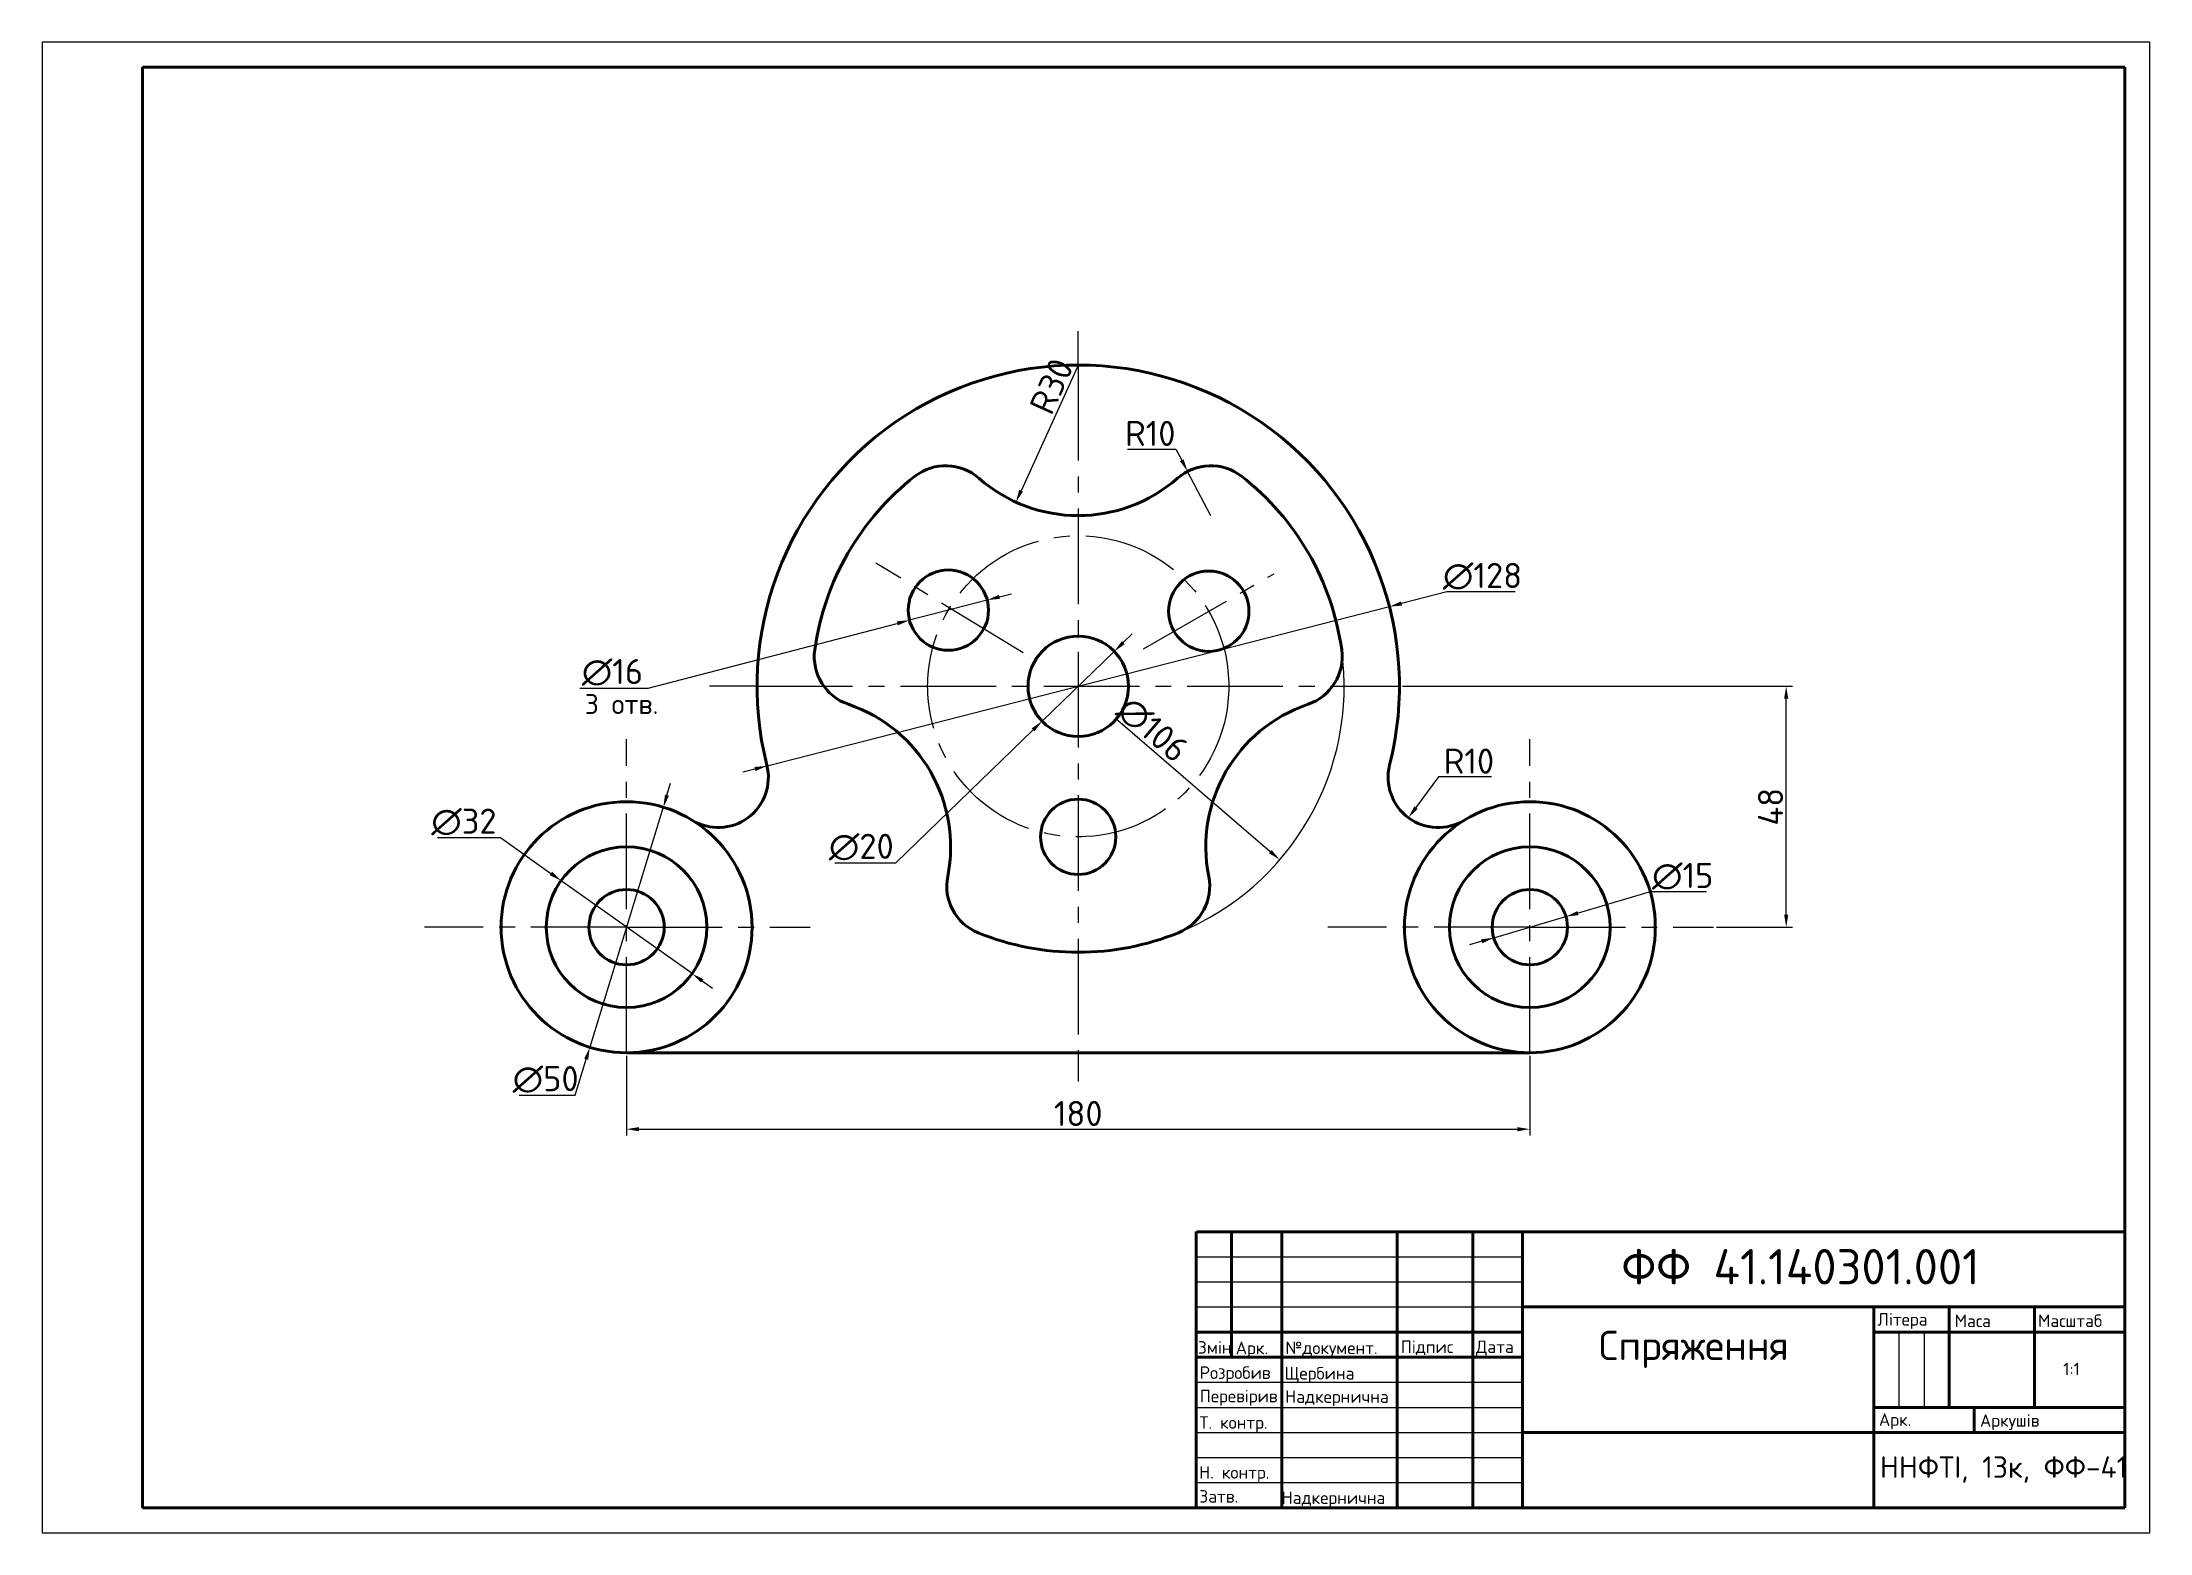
# Paper-space layout 'Layout1' of a CAD drawing. Header units: millimetres. Extents: x 0 to 420, y 0 to 297.
import ezdxf

# ---------------------------------------------------------------- set-up
doc = ezdxf.new("R2010")
doc.units = ezdxf.units.MM
doc.linetypes.add('CENTER2', pattern=[28.575, 19.05, -3.175, 3.175, -3.175])
for name, color, linetype in [('dim', 171, 'Continuous'), ('dopom', 11, 'Continuous'), ('osi', 51, 'CENTER2'), ('r-text', 45, 'Continuous')]:
    doc.layers.add(name, color=color, linetype=linetype)
for name, color, linetype, lineweight in [('kontyr', 123, 'Continuous', 60), ('r-kontyr', 93, 'Continuous', 60), ('r-tonka', 151, 'Continuous', 25)]:
    doc.layers.add(name, color=color, linetype=linetype, lineweight=lineweight)
doc.styles.add('ДСТУ', font='isocpeur.ttf')
doc.dimstyles.new('Copy of ISO-25', dxfattribs={"dimtxt": 5, "dimasz": 2.5, "dimexe": 1.25, "dimexo": 0.625, "dimtad": 1, "dimtoh": 1, "dimtxsty": 'ДСТУ', "dimcen": 2.5, "dimadec": 0, "dimazin": 0, "dimtfac": 1, "dimtmove": 0, "dimatfit": 3, "dimfxl": 1, "dimarcsym": 0})

# ---------------------------------------------------------------- blocks, each defined once
blk = doc.blocks.new('*D56')
at = {"layer": 'Defpoints', "color": 0, "transparency": 16777216}
for p in [(278.2, 150.53), (272.27, 142.48)]:
    blk.add_point(p, dxfattribs=at)
at = {"layer": 'dim', "color": 0, "lineweight": -2, "transparency": 16777216}
for p, q in [((278.27, 150.63), (273.75, 144.49)), ((288.81, 150.63), (278.27, 150.63))]:
    blk.add_line(p, q, dxfattribs=at)
at = {"layer": 'dim', "color": 0, "transparency": 16777216}
blk.add_solid([(273.42, 144.74), (274.09, 144.24), (272.27, 142.48)], dxfattribs=at)
at = {"layer": 'dim', "color": 0, "transparency": 16777216, "insert": (284.31, 153.75), "char_height": 5, "attachment_point": 5, "style": 'ДСТУ'}
blk.add_mtext('R10', dxfattribs=at)
blk = doc.blocks.new('*D57')
at = {"layer": 'Defpoints', "color": 0, "transparency": 16777216}
for p in [(268.46, 184.53), (144.45, 152.8)]:
    blk.add_point(p, dxfattribs=at)
at = {"layer": 'dim', "color": 0, "lineweight": -2, "transparency": 16777216}
for p, q in [((279.9, 187.46), (270.88, 185.15)), ((293.52, 187.46), (279.9, 187.46)), ((144.45, 152.8), (268.46, 184.53)), ((142.03, 152.18), (139.61, 151.56))]:
    blk.add_line(p, q, dxfattribs=at)
at = {"layer": 'dim', "color": 0, "transparency": 16777216}
for points in [[(270.78, 185.56), (270.98, 184.75), (268.46, 184.53)], [(141.93, 152.59), (142.14, 151.78), (144.45, 152.8)]]:
    blk.add_solid(points, dxfattribs=at)
at = {"layer": 'dim', "color": 0, "transparency": 16777216, "insert": (287.02, 190.58), "char_height": 5, "attachment_point": 5, "style": 'ДСТУ'}
blk.add_mtext('∅128', dxfattribs=at)
blk = doc.blocks.new('*D58')
at = {"layer": 'Defpoints', "color": 0, "transparency": 16777216}
for p in [(123.78, 144.57), (109.14, 96.76)]:
    blk.add_point(p, dxfattribs=at)
at = {"layer": 'dim', "color": 0, "lineweight": -2, "transparency": 16777216}
for p, q in [((124.51, 146.96), (125.24, 149.35)), ((123.78, 144.57), (109.14, 96.76)), ((106.21, 87.2), (108.4, 94.37)), ((95.08, 87.2), (106.21, 87.2))]:
    blk.add_line(p, q, dxfattribs=at)
at = {"layer": 'dim', "color": 0, "transparency": 16777216}
for points in [[(124.11, 147.08), (124.91, 146.84), (123.78, 144.57)], [(108.01, 94.49), (108.8, 94.25), (109.14, 96.76)]]:
    blk.add_solid(points, dxfattribs=at)
at = {"layer": 'dim', "color": 0, "transparency": 16777216, "insert": (100.33, 90.33), "char_height": 5, "attachment_point": 5, "style": 'ДСТУ'}
blk.add_mtext('∅50', dxfattribs=at)
blk = doc.blocks.new('*D59')
at = {"layer": 'Defpoints', "color": 0, "transparency": 16777216}
for p in [(103.41, 129.93), (129.5, 111.41)]:
    blk.add_point(p, dxfattribs=at)
at = {"layer": 'dim', "color": 0, "lineweight": -2, "transparency": 16777216}
for p, q in [((78.79, 138.51), (91.33, 138.51)), ((91.33, 138.51), (101.37, 131.38)), ((129.5, 111.41), (103.41, 129.93)), ((131.54, 109.96), (133.58, 108.51))]:
    blk.add_line(p, q, dxfattribs=at)
at = {"layer": 'dim', "color": 0, "transparency": 16777216}
for points in [[(101.61, 131.72), (101.13, 131.04), (103.41, 129.93)], [(131.78, 110.3), (131.3, 109.62), (129.5, 111.41)]]:
    blk.add_solid(points, dxfattribs=at)
at = {"layer": 'dim', "color": 0, "transparency": 16777216, "insert": (84.04, 141.63), "char_height": 5, "attachment_point": 5, "style": 'ДСТУ'}
blk.add_mtext('∅32', dxfattribs=at)
blk = doc.blocks.new('*D60')
at = {"layer": 'Defpoints', "color": 0, "transparency": 16777216}
for p in [(303.65, 122.77), (289.26, 118.56)]:
    blk.add_point(p, dxfattribs=at)
at = {"layer": 'dim', "color": 0, "lineweight": -2, "transparency": 16777216}
for p, q in [((320.45, 127.69), (306.05, 123.48)), ((331.66, 127.69), (320.45, 127.69)), ((289.26, 118.56), (303.65, 122.77)), ((286.86, 117.86), (284.46, 117.16))]:
    blk.add_line(p, q, dxfattribs=at)
at = {"layer": 'dim', "color": 0, "transparency": 16777216}
for points in [[(305.94, 123.88), (306.17, 123.08), (303.65, 122.77)], [(286.74, 118.26), (286.98, 117.46), (289.26, 118.56)]]:
    blk.add_solid(points, dxfattribs=at)
at = {"layer": 'dim', "color": 0, "transparency": 16777216, "insert": (326.91, 130.81), "char_height": 5, "attachment_point": 5, "style": 'ДСТУ'}
blk.add_mtext('∅15', dxfattribs=at)
blk = doc.blocks.new('*D50')
at = {"layer": 'Defpoints', "color": 0, "transparency": 16777216}
for p in [(213.64, 175.62), (199.27, 161.71)]:
    blk.add_point(p, dxfattribs=at)
at = {"layer": 'dim', "color": 0, "lineweight": -2, "transparency": 16777216}
for p, q in [((215.44, 177.36), (217.24, 179.1)), ((213.64, 175.62), (199.27, 161.71)), ((170.1, 133.49), (197.47, 159.98)), ((157.98, 133.49), (170.1, 133.49))]:
    blk.add_line(p, q, dxfattribs=at)
at = {"layer": 'dim', "color": 0, "transparency": 16777216}
for points in [[(215.15, 177.66), (215.73, 177.06), (213.64, 175.62)], [(197.18, 160.28), (197.76, 159.68), (199.27, 161.71)]]:
    blk.add_solid(points, dxfattribs=at)
at = {"layer": 'dim', "color": 0, "transparency": 16777216, "insert": (163.23, 136.62), "char_height": 5, "attachment_point": 5, "style": 'ДСТУ'}
blk.add_mtext('∅20', dxfattribs=at)
blk = doc.blocks.new('*D49')
at = {"layer": 'Defpoints', "color": 0, "transparency": 16777216}
for p in [(166.28, 203.24), (246.63, 134.1)]:
    blk.add_point(p, dxfattribs=at)
at = {"layer": 'dim', "color": 0, "lineweight": -2, "transparency": 16777216}
blk.add_line((213.87, 162.29), (244.73, 135.73), dxfattribs=at)
at = {"layer": 'dim', "color": 0, "transparency": 16777216}
blk.add_solid([(245, 136.04), (244.46, 135.41), (246.63, 134.1)], dxfattribs=at)
at = {"layer": 'dim', "color": 0, "transparency": 16777216, "insert": (221.3, 160.01), "char_height": 5, "attachment_point": 5, "rotation": 319.2844, "style": 'ДСТУ'}
blk.add_mtext('∅106', dxfattribs=at)
blk = doc.blocks.new('*D51')
at = {"layer": 'Defpoints', "color": 0, "transparency": 16777216}
for p in [(228.24, 211.49), (232.85, 202.61)]:
    blk.add_point(p, dxfattribs=at)
at = {"layer": 'dim', "color": 0, "lineweight": -2, "transparency": 16777216}
for p, q in [((216.31, 215.93), (225.94, 215.93)), ((225.94, 215.93), (227.09, 213.71)), ((232.85, 202.61), (228.24, 211.49))]:
    blk.add_line(p, q, dxfattribs=at)
at = {"layer": 'dim', "color": 0, "transparency": 16777216}
blk.add_solid([(227.46, 213.9), (226.72, 213.51), (228.24, 211.49)], dxfattribs=at)
at = {"layer": 'dim', "color": 0, "transparency": 16777216, "insert": (220.81, 219.05), "char_height": 5, "attachment_point": 5, "style": 'ДСТУ'}
blk.add_mtext('R10', dxfattribs=at)
blk = doc.blocks.new('*D52')
at = {"layer": 'Defpoints', "color": 0, "transparency": 16777216}
for p in [(206.46, 232.67), (194.04, 205.36)]:
    blk.add_point(p, dxfattribs=at)
at = {"layer": 'dim', "color": 0, "lineweight": -2, "transparency": 16777216}
blk.add_line((206.29, 232.3), (195.07, 207.64), dxfattribs=at)
at = {"layer": 'dim', "color": 0, "transparency": 16777216}
blk.add_solid([(194.69, 207.81), (195.45, 207.46), (194.04, 205.36)], dxfattribs=at)
at = {"layer": 'dim', "color": 0, "transparency": 16777216, "insert": (201.12, 228.47), "char_height": 5, "attachment_point": 5, "rotation": 65.5434, "style": 'ДСТУ'}
blk.add_mtext('R30', dxfattribs=at)
blk = doc.blocks.new('*D53')
at = {"layer": 'Defpoints', "color": 0, "transparency": 16777216}
for p in [(116.46, 95.67), (296.46, 95.67), (296.46, 80.42)]:
    blk.add_point(p, dxfattribs=at)
at = {"layer": 'dim', "color": 0, "lineweight": -2, "transparency": 16777216}
for p, q in [((116.46, 95.04), (116.46, 79.17)), ((296.46, 95.04), (296.46, 79.17)), ((118.96, 80.42), (293.96, 80.42))]:
    blk.add_line(p, q, dxfattribs=at)
at = {"layer": 'dim', "color": 0, "transparency": 16777216}
for points in [[(118.96, 80.84), (118.96, 80), (116.46, 80.42)], [(293.96, 80.84), (293.96, 80), (296.46, 80.42)]]:
    blk.add_solid(points, dxfattribs=at)
at = {"layer": 'dim', "color": 0, "transparency": 16777216, "insert": (206.46, 83.55), "char_height": 5, "attachment_point": 5, "style": 'ДСТУ'}
blk.add_mtext('180', dxfattribs=at)
blk = doc.blocks.new('*D54')
at = {"layer": 'Defpoints', "color": 0, "transparency": 16777216}
for p in [(270.46, 168.67), (347.53, 168.67), (333.04, 120.67)]:
    blk.add_point(p, dxfattribs=at)
at = {"layer": 'dim', "color": 0, "lineweight": -2, "transparency": 16777216}
for p, q in [((271.08, 168.67), (348.78, 168.67)), ((347.53, 123.17), (347.53, 166.17)), ((333.66, 120.67), (348.78, 120.67))]:
    blk.add_line(p, q, dxfattribs=at)
at = {"layer": 'dim', "color": 0, "transparency": 16777216}
for points in [[(347.12, 166.17), (347.95, 166.17), (347.53, 168.67)], [(347.12, 123.17), (347.95, 123.17), (347.53, 120.67)]]:
    blk.add_solid(points, dxfattribs=at)
at = {"layer": 'dim', "color": 0, "transparency": 16777216, "insert": (344.41, 144.67), "char_height": 5, "attachment_point": 5, "rotation": 90, "style": 'ДСТУ'}
blk.add_mtext('48', dxfattribs=at)
blk = doc.blocks.new('*D55')
at = {"layer": 'Defpoints', "color": 0, "transparency": 16777216}
for p in [(188.32, 185.85), (172.83, 181.83)]:
    blk.add_point(p, dxfattribs=at)
at = {"layer": 'dim', "color": 0, "lineweight": -2, "transparency": 16777216}
for p, q in [((188.32, 185.85), (172.83, 181.83)), ((190.74, 186.48), (193.16, 187.11)), ((120.77, 168.31), (170.41, 181.2)), ((107.14, 168.31), (120.77, 168.31))]:
    blk.add_line(p, q, dxfattribs=at)
at = {"layer": 'dim', "color": 0, "transparency": 16777216}
for points in [[(190.63, 186.88), (190.84, 186.08), (188.32, 185.85)], [(170.31, 181.61), (170.52, 180.8), (172.83, 181.83)]]:
    blk.add_solid(points, dxfattribs=at)
at = {"layer": 'dim', "color": 0, "transparency": 16777216, "insert": (113.64, 171.44), "char_height": 5, "width": 12.9586, "attachment_point": 5, "style": 'ДСТУ'}
blk.add_mtext(' ∅16 ', dxfattribs=at)

psp = doc.layouts.get("Layout1")

# ---------------------------------------------------------------- linework, layer by layer
for p, q in [((230, 60), (230, 60)), ((365, 45), (365, 45)), ((230, 35), (230, 35)), ((230, 35), (230, 35)), ((230, 35), (230, 35)), ((230, 35), (230, 35)), ((380, 25), (380, 25)), ((415, 20), (415, 20)), ((247, 5), (247, 5)), ((247, 5), (247, 5)), ((247, 5), (247, 5)), ((247, 5), (247, 5)), ((247, 5), (247, 5)), ((247, 5), (247, 5)), ((247, 5), (247, 5))]:
    psp.add_line(p, q)
at = {"layer": 'dopom'}
psp.add_line((228.425, 120.668), (228.928, 120.668), dxfattribs=at)
psp.add_line((228.425, 120.668), (228.928, 120.668), dxfattribs=at)
psp.add_arc((206.456, 168.668), 53, 292.13189, 7.86811, dxfattribs=at)
at = {"layer": 'kontyr'}
psp.add_line((116.456, 95.668), (296.456, 95.668), dxfattribs=at)
for centre, radius in [((180.576, 183.841), 8), ((232.466, 183.617), 8), ((206.456, 168.668), 10), ((116.456, 120.668), 25), ((206.456, 138.668), 7.5), ((296.456, 120.668), 25), ((116.456, 120.668), 16), ((296.456, 120.668), 16), ((116.456, 120.668), 7.5), ((296.456, 120.668), 7.5)]:
    psp.add_circle(centre, radius, dxfattribs=at)
for centre, radius, start, end in [((206.456, 168.668), 64, 345.81069, 194.18931), ((206.456, 168.668), 53, 127.86811, 172.13189), ((180.061, 202.613), 10, 48.70895, 127.86811), ((206.456, 232.668), 30, 228.70895, 311.29105), ((232.852, 202.613), 10, 52.13189, 131.29105), ((206.456, 168.668), 53, 7.86811, 52.13189), ((163.861, 174.554), 10, 172.13189, 251.29105), ((249.051, 174.554), 10, 288.70895, 7.86811), ((151.031, 136.668), 30, 348.70895, 71.29105), ((261.882, 136.668), 30, 108.70895, 191.29105), ((134.714, 150.528), 10, 238.55718, 14.18931), ((278.199, 150.528), 10, 165.81069, 301.44282), ((190.256, 128.836), 10, 168.70895, 247.86811), ((222.656, 128.836), 10, 292.13189, 11.29105), ((206.456, 168.668), 53, 247.86811, 292.13189)]:
    psp.add_arc(centre, radius, start, end, dxfattribs=at)
at = {"layer": 'osi'}
for p, q in [((206.456, 232.668), (206.456, 239.406)), ((206.456, 232.668), (206.456, 95.668)), ((195.5, 175.33), (166.146, 193.179)), ((219.461, 176.142), (245.471, 191.092)), ((142.456, 168.668), (132.965, 168.668)), ((142.456, 168.668), (270.456, 168.668)), ((116.456, 95.668), (116.456, 158.132)), ((296.456, 95.668), (296.456, 158.132)), ((116.456, 120.668), (76.183, 120.668)), ((116.456, 95.668), (116.456, 120.668)), ((116.456, 120.668), (153.039, 120.668)), ((296.456, 120.668), (256.183, 120.668)), ((296.456, 95.668), (296.456, 120.668)), ((296.456, 120.668), (333.039, 120.668)), ((206.456, 95.668), (206.456, 89.946))]:
    psp.add_line(p, q, dxfattribs=at)
psp.add_circle((206.456, 168.668), 30, dxfattribs=at)
at = {"layer": 'r-kontyr'}
for p, q in [((415, 292), (20, 292)), ((20, 292), (20, 5)), ((415, 5), (415, 292)), ((229.986, 60.006), (229.986, 5.006)), ((415.086, 60), (230.086, 60)), ((237, 60), (237, 35)), ((247, 60), (247, 5)), ((270, 60), (270, 5)), ((285.086, 60), (285.086, 5)), ((295, 60), (295, 5)), ((295, 45), (415, 45)), ((365, 20), (365, 45)), ((380, 45), (380, 25)), ((397, 45), (397, 25)), ((230, 40), (295, 40)), ((365, 40), (415, 40)), ((295, 35), (230, 35)), ((415, 25), (365, 25)), ((385, 20), (385, 25)), ((415, 20), (295, 20)), ((365, 20), (365, 5)), ((20, 5), (415, 5))]:
    psp.add_line(p, q, dxfattribs=at)
at = {"layer": 'r-tonka'}
for p, q in [((420, 297), (0, 297)), ((0, 297), (0, 0)), ((420, 0), (420, 297)), ((230.086, 55), (295.086, 55)), ((289.608, 55), (289.608, 55)), ((229.961, 50.002), (294.961, 50.002)), ((229.993, 45.002), (294.993, 45.002)), ((370, 40), (370, 25)), ((375, 40), (375, 25)), ((229.986, 30.002), (294.986, 30.002)), ((229.992, 25.002), (294.992, 25.002)), ((229.999, 20.002), (294.999, 20.002)), ((230.005, 15.002), (295.005, 15.002)), ((229.961, 10.002), (294.961, 10.002)), ((0, 0), (420, 0))]:
    psp.add_line(p, q, dxfattribs=at)

# ---------------------------------------------------------------- texts
at = {"layer": 'r-text', "attachment_point": 1, "style": 'ДСТУ'}
for s, width, gutter_width, heights, insert, char_height in [('{\\H1.6x;3 отв.}', 15.82387, 12.5, [0], (108.12, 167.132), 2.5), ('\\pxt4;ФФ 41.140301.001', 117.06978, 35.187, [12.119], (314.69, 56.543), 7.03743), ('Літера', 10, 12.5, [0], (365.719, 43.779), 2.5), ('Маса', 10, 12.5, [0], (381.112, 43.478), 2.5), ('Масштаб', 10, 12.5, [0], (397.723, 43.506), 2.5), ('Змін', 10, 25, [0], (230.326, 38.19), 2.5), ('Арк.', 10, 12.5, [0], (237.848, 38.089), 2.5), ('\\pxi-3,l4,t4;№документ.', 22.4284, 12.5, [0], (245.257, 38.112), 2.5), ('Підпис', 10, 12.5, [0], (270.72, 38.315), 2.5), ('Спряження', 64.23822, 29.159, [0], (310.194, 40.258), 5.8317), ('1:1', 12.36407, 12.5, [0], (402.738, 33.894), 2.5), ('Розробив', 12.31071, 12.5, [0], (230.674, 33.162), 2.5), ('Щербина', 23.71973, 12.5, [0], (247.549, 33.048), 2.5), ('Перевірив', 10, 12.5, [0], (230.674, 28.501), 2.5), ('Надкернична', 22.31664, 12.5, [0], (247.683, 28.391), 2.5), ('Т. контр.', 14.47953, 12.5, [0], (230.616, 23.236), 2.5), ('Арк.', 10, 12.5, [0], (366.016, 23.807), 2.5), ('Аркушів', 10, 12.5, [0], (386.146, 23.642), 2.5), ('Н. контр.', 14.84177, 12.5, [0], (230.536, 13.293), 2.5), ('ННФТІ, 13к, ФФ-41', 55.43889, 21.367, [0], (366.207, 15.244), 4.27338), ('Затв.', 10, 12.5, [0], (230.598, 8.514), 2.5), ('Надкернична', 22.31664, 12.5, [0], (247, 8.25), 2.5)]:
    psp.add_mtext_dynamic_manual_height_columns(s, width=width, gutter_width=gutter_width, heights=heights, dxfattribs=dict(at, insert=insert, char_height=char_height))
at = {"layer": 'r-text', "insert": (285.727, 38.315), "char_height": 2.5, "attachment_point": 1, "style": 'ДСТУ'}
psp.add_mtext('Дата', dxfattribs=at)

# ---------------------------------------------------------------- dimensions: what is measured, and where the dimension line sits
at = {"layer": 'dim'}
for center, mpoint, picture, middle in [((206.456, 232.668), (194.036, 205.36), '*D52', (203.961, 227.181)), ((278.199, 150.528), (272.268, 142.477), '*D56', (284.314, 150.629))]:
    dim = psp.add_radius_dim(center=center, mpoint=mpoint, dimstyle='Copy of ISO-25', override={"dimtxsty": 'ДСТУ'}, dxfattribs=at)
    dim.commit()
    dim.dimension.update_dxf_attribs({"geometry": picture, "text_midpoint": middle, "dimtype": 164})
dim = psp.add_radius_dim(center=(232.852, 202.613), mpoint=(228.243, 211.488), dimstyle='Copy of ISO-25', override={"dimtxsty": 'ДСТУ'}, dxfattribs=at)
dim.commit()
dim.dimension.update_dxf_attribs({"geometry": '*D51', "text_midpoint": (220.814, 219.05)})
for p1, p2, picture, middle in [((166.285, 203.24), (246.628, 134.096), '*D49', (219.266, 157.644)), ((144.454, 152.803), (268.459, 184.533), '*D57', (279.897, 187.46)), ((213.643, 175.621), (199.269, 161.714), '*D50', (163.228, 133.495)), ((289.258, 118.562), (303.654, 122.774), '*D60', (326.909, 127.688))]:
    dim = psp.add_diameter_dim_2p(p1=p1, p2=p2, dimstyle='Copy of ISO-25', override={"dimtxsty": 'ДСТУ'}, dxfattribs=at)
    dim.commit()
    dim.dimension.update_dxf_attribs({"geometry": picture, "text_midpoint": middle, "dimtype": 163})
dim = psp.add_diameter_dim_2p(p1=(188.32, 185.852), p2=(172.833, 181.831), text=' <> ', dimstyle='Copy of ISO-25', dxfattribs=at)
dim.commit()
dim.dimension.update_dxf_attribs({"geometry": '*D55', "text_midpoint": (120.769, 168.314), "dimtype": 163})
dim = psp.add_linear_dim(base=(347.534, 168.668), p1=(333.039, 120.668), p2=(270.456, 168.668), angle=90, dimstyle='Copy of ISO-25', override={"dimtxsty": 'ДСТУ'}, dxfattribs=at)
dim.commit()
dim.dimension.update_dxf_attribs({"geometry": '*D54', "text_midpoint": (344.409, 144.668)})
dim = psp.add_diameter_dim_2p(p1=(123.776, 144.572), p2=(109.137, 96.763), dimstyle='Copy of ISO-25', dxfattribs=at)
dim.commit()
dim.dimension.update_dxf_attribs({"geometry": '*D58', "text_midpoint": (100.334, 90.327)})
dim = psp.add_diameter_dim_2p(p1=(129.503, 111.406), p2=(103.41, 129.93), dimstyle='Copy of ISO-25', dxfattribs=at)
dim.commit()
dim.dimension.update_dxf_attribs({"geometry": '*D59', "text_midpoint": (84.037, 138.507), "dimtype": 163})
dim = psp.add_linear_dim(base=(296.456, 80.421), p1=(116.456, 95.668), p2=(296.456, 95.668), dimstyle='Copy of ISO-25', override={"dimtxsty": 'ДСТУ'}, dxfattribs=at)
dim.commit()
dim.dimension.update_dxf_attribs({"geometry": '*D53', "text_midpoint": (206.456, 83.546)})

doc.saveas('drawing.dxf')
